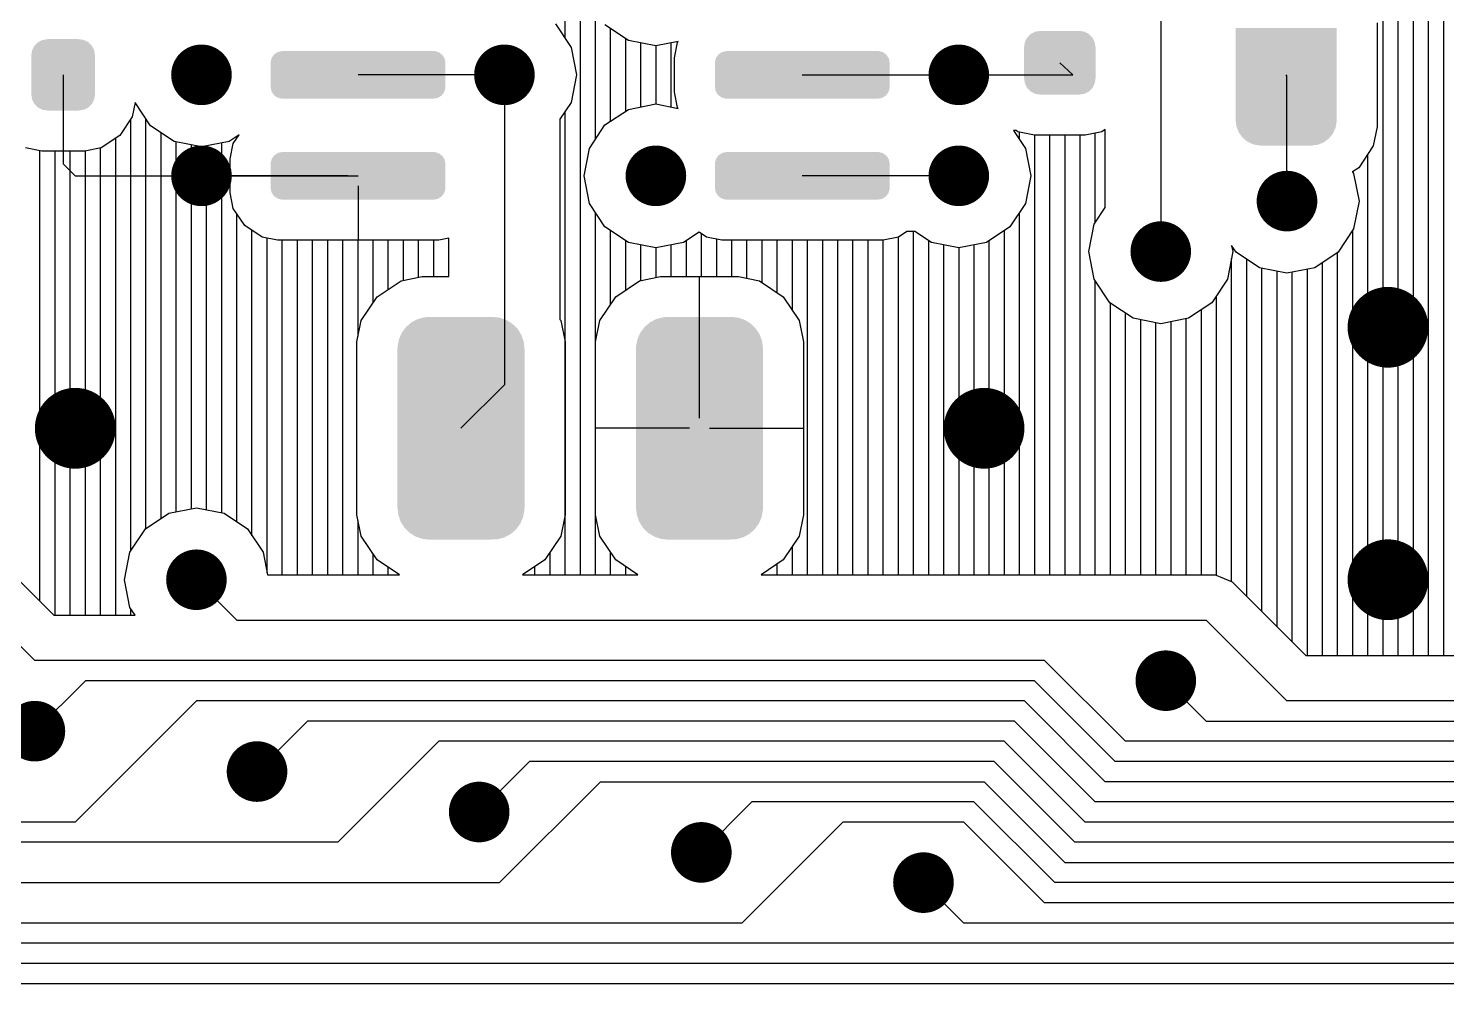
# Model space of a CAD drawing. Extents: x 295 to 953, y 10 to 290.
# Drawn here: x 649.19 to 678.62, y 184.25 to 204.07 of the extents above; entities that cross this region are included whole.
import ezdxf

# ---------------------------------------------------------------- set-up
doc = ezdxf.new("R2010")
doc.units = 0
doc.header["$LTSCALE"] = 5
doc.header["$MEASUREMENT"] = 0
doc.layers.get('0').update_dxf_attribs({"linetype": 'CONTINUOUS', "lineweight": 25})
doc.layers.add('DV-INT-A3_TOP', color=10, linetype='CONTINUOUS')

msp = doc.modelspace()

# ---------------------------------------------------------------- linework, layer by layer
for points, const_width in [([(652.468, 203.107, 1), (653.097, 203.107, 1)], 0.629), ([(658.755, 203.107, 1), (659.384, 203.107, 1)], 0.629), ([(668.185, 203.107, 1), (668.813, 203.107, 1)], 0.629), ([(652.468, 201.011, 1), (653.097, 201.011, 1)], 0.629), ([(661.898, 201.011, 1), (662.527, 201.011, 1)], 0.629), ([(668.185, 201.011, 1), (668.813, 201.011, 1)], 0.629), ([(674.995, 200.487, 1), (675.624, 200.487, 1)], 0.629), ([(672.376, 199.439, 1), (673.004, 199.439, 1)], 0.629), ([(676.986, 197.868, 1), (677.824, 197.868, 1)], 0.838), ([(649.744, 195.772, 1), (650.583, 195.772, 1)], 0.838), ([(668.604, 195.772, 1), (669.442, 195.772, 1)], 0.838), ([(676.986, 192.629, 1), (677.824, 192.629, 1)], 0.838), ([(652.364, 192.629, 1), (652.992, 192.629, 1)], 0.629), ([(672.481, 190.534, 1), (673.109, 190.534, 1)], 0.629), ([(649.011, 189.486, 1), (649.64, 189.486, 1)], 0.629), ([(653.621, 188.648, 1), (654.25, 188.648, 1)], 0.629), ([(658.231, 187.809, 1), (658.86, 187.809, 1)], 0.629), ([(662.841, 186.971, 1), (663.47, 186.971, 1)], 0.629), ([(667.451, 186.343, 1), (668.08, 186.343, 1)], 0.629)]:
    msp.add_lwpolyline(points, format="xyb", close=True, dxfattribs=dict(const_width=const_width))
for points in [[(669.998, 203.958), (670.079, 204.001), (671.194, 203.958), (671.107, 204.001)], [(670.079, 204.001), (670.098, 204.004), (671.107, 204.001), (671.1, 204.004)], [(670.098, 204.004), (670.182, 204.018), (671.1, 204.004), (671.007, 204.018)], [(674.245, 204.05), (674.246, 204.077), (676.34, 204.05), (676.337, 204.077)], [(674.245, 202.164), (674.245, 204.05), (676.34, 202.164), (676.34, 204.05)], [(649.271, 203.623), (649.312, 203.706), (650.555, 203.623), (650.51, 203.706)], [(649.312, 203.706), (649.321, 203.715), (650.51, 203.706), (650.505, 203.715)], [(649.321, 203.715), (649.385, 203.781), (650.505, 203.715), (650.437, 203.781)], [(649.385, 203.781), (649.398, 203.787), (650.437, 203.781), (650.43, 203.787)], [(649.398, 203.787), (649.478, 203.829), (650.43, 203.787), (650.343, 203.829)], [(649.478, 203.829), (649.499, 203.832), (650.343, 203.829), (650.335, 203.832)], [(649.499, 203.832), (649.581, 203.846), (650.335, 203.832), (650.243, 203.846)], [(649.581, 203.846), (649.581, 203.848), (650.243, 203.846), (650.243, 203.848)], [(669.853, 203.027), (669.853, 203.689), (671.336, 203.027), (671.336, 203.689)], [(669.855, 203.689), (669.868, 203.782), (671.334, 203.689), (671.319, 203.782)], [(669.868, 203.782), (669.873, 203.792), (671.319, 203.782), (671.318, 203.792)], [(669.873, 203.792), (669.913, 203.876), (671.318, 203.792), (671.274, 203.876)], [(669.913, 203.876), (669.922, 203.885), (671.274, 203.876), (671.269, 203.885)], [(669.922, 203.885), (669.986, 203.952), (671.269, 203.885), (671.201, 203.952)], [(669.986, 203.952), (669.998, 203.958), (671.201, 203.952), (671.194, 203.958)], [(649.252, 203.519), (649.266, 203.611), (650.572, 203.519), (650.556, 203.611)], [(649.252, 203.517), (649.252, 203.519), (650.572, 203.517), (650.572, 203.519)], [(649.252, 202.696), (649.252, 203.517), (650.572, 202.696), (650.572, 203.517)], [(649.266, 203.611), (649.271, 203.623), (650.556, 203.611), (650.555, 203.623)], [(654.217, 203.377), (654.236, 203.443), (657.841, 203.377), (657.829, 203.443)], [(654.236, 203.443), (654.242, 203.465), (657.829, 203.443), (657.816, 203.465)], [(654.242, 203.465), (654.284, 203.52), (657.816, 203.465), (657.781, 203.52)], [(654.284, 203.52), (654.297, 203.537), (657.781, 203.52), (657.759, 203.537)], [(654.297, 203.537), (654.359, 203.575), (657.759, 203.537), (657.709, 203.575)], [(654.359, 203.575), (654.374, 203.584), (657.709, 203.575), (657.676, 203.584)], [(654.374, 203.584), (654.457, 203.6), (657.676, 203.584), (657.622, 203.6)], [(654.457, 203.6), (654.463, 203.601), (657.622, 203.6), (657.598, 203.601)], [(663.437, 203.377), (663.456, 203.443), (667.061, 203.377), (667.049, 203.443)], [(663.456, 203.443), (663.463, 203.465), (667.049, 203.443), (667.036, 203.465)], [(663.463, 203.465), (663.505, 203.52), (667.036, 203.465), (667.001, 203.52)], [(663.505, 203.52), (663.517, 203.537), (667.001, 203.52), (666.979, 203.537)], [(663.517, 203.537), (663.579, 203.575), (666.979, 203.537), (666.929, 203.575)], [(663.579, 203.575), (663.594, 203.584), (666.929, 203.575), (666.896, 203.584)], [(663.594, 203.584), (663.678, 203.6), (666.896, 203.584), (666.842, 203.6)], [(663.678, 203.6), (663.684, 203.601), (666.842, 203.6), (666.818, 203.601)], [(654.216, 203.354), (654.217, 203.377), (657.846, 203.354), (657.841, 203.377)], [(654.216, 202.859), (654.216, 203.354), (657.846, 202.859), (657.846, 203.354)], [(663.436, 203.354), (663.437, 203.377), (667.066, 203.354), (667.061, 203.377)], [(663.436, 202.859), (663.436, 203.354), (667.066, 202.859), (667.066, 203.354)], [(654.221, 202.836), (654.216, 202.859), (657.844, 202.836), (657.846, 202.859)], [(654.233, 202.77), (654.221, 202.836), (657.826, 202.77), (657.844, 202.836)], [(663.441, 202.836), (663.436, 202.859), (667.065, 202.836), (667.066, 202.859)], [(663.453, 202.77), (663.441, 202.836), (667.046, 202.77), (667.065, 202.836)], [(669.87, 202.934), (669.855, 203.027), (671.321, 202.934), (671.334, 203.027)], [(669.872, 202.924), (669.87, 202.934), (671.316, 202.924), (671.321, 202.934)], [(669.915, 202.84), (669.872, 202.924), (671.276, 202.84), (671.316, 202.924)], [(669.92, 202.831), (669.915, 202.84), (671.267, 202.831), (671.276, 202.84)], [(669.988, 202.764), (669.92, 202.831), (671.203, 202.764), (671.267, 202.831)], [(649.252, 202.694), (649.252, 202.696), (650.572, 202.694), (650.572, 202.696)], [(649.268, 202.602), (649.252, 202.694), (650.558, 202.602), (650.572, 202.694)], [(649.269, 202.591), (649.268, 202.602), (650.553, 202.591), (650.558, 202.602)], [(649.313, 202.507), (649.269, 202.591), (650.512, 202.507), (650.553, 202.591)], [(649.318, 202.498), (649.313, 202.507), (650.503, 202.498), (650.512, 202.507)], [(649.387, 202.432), (649.318, 202.498), (650.439, 202.432), (650.503, 202.498)], [(654.246, 202.749), (654.233, 202.77), (657.819, 202.749), (657.826, 202.77)], [(654.28, 202.693), (654.246, 202.749), (657.777, 202.693), (657.819, 202.749)], [(654.302, 202.676), (654.28, 202.693), (657.765, 202.676), (657.777, 202.693)], [(654.353, 202.638), (654.302, 202.676), (657.703, 202.638), (657.765, 202.676)], [(654.386, 202.629), (654.353, 202.638), (657.687, 202.629), (657.703, 202.638)], [(654.44, 202.613), (654.386, 202.629), (657.604, 202.613), (657.687, 202.629)], [(654.463, 202.612), (654.44, 202.613), (657.598, 202.612), (657.604, 202.613)], [(663.466, 202.749), (663.453, 202.77), (667.04, 202.749), (667.046, 202.77)], [(663.501, 202.693), (663.466, 202.749), (666.997, 202.693), (667.04, 202.749)], [(663.523, 202.676), (663.501, 202.693), (666.985, 202.676), (666.997, 202.693)], [(663.573, 202.638), (663.523, 202.676), (666.923, 202.638), (666.985, 202.676)], [(663.606, 202.629), (663.573, 202.638), (666.908, 202.629), (666.923, 202.638)], [(663.66, 202.613), (663.606, 202.629), (666.825, 202.613), (666.908, 202.629)], [(663.684, 202.612), (663.66, 202.613), (666.818, 202.612), (666.825, 202.613)], [(669.995, 202.758), (669.988, 202.764), (671.191, 202.758), (671.203, 202.764)], [(670.082, 202.715), (669.995, 202.758), (671.111, 202.715), (671.191, 202.758)], [(670.089, 202.712), (670.082, 202.715), (671.091, 202.712), (671.111, 202.715)], [(670.182, 202.698), (670.089, 202.712), (671.007, 202.698), (671.091, 202.712)], [(649.394, 202.426), (649.387, 202.432), (650.426, 202.426), (650.439, 202.432)], [(649.481, 202.384), (649.394, 202.426), (650.346, 202.384), (650.426, 202.426)], [(649.489, 202.381), (649.481, 202.384), (650.325, 202.381), (650.346, 202.384)], [(649.581, 202.368), (649.489, 202.381), (650.243, 202.368), (650.325, 202.381)], [(649.581, 202.365), (649.581, 202.368), (650.243, 202.365), (650.243, 202.368)], [(674.248, 202.136), (674.245, 202.164), (676.34, 202.136), (676.34, 202.164)], [(674.262, 202.032), (674.248, 202.136), (676.321, 202.032), (676.34, 202.136)], [(674.272, 202.006), (674.262, 202.032), (676.316, 202.006), (676.321, 202.032)], [(674.311, 201.91), (674.272, 202.006), (676.272, 201.91), (676.316, 202.006)], [(674.328, 201.886), (674.311, 201.91), (676.261, 201.886), (676.272, 201.91)], [(674.389, 201.803), (674.328, 201.886), (676.193, 201.803), (676.261, 201.886)], [(674.412, 201.784), (674.389, 201.803), (676.177, 201.784), (676.193, 201.803)], [(674.491, 201.719), (674.412, 201.784), (676.089, 201.719), (676.177, 201.784)], [(674.521, 201.705), (674.491, 201.719), (676.071, 201.705), (676.089, 201.719)], [(674.611, 201.664), (674.521, 201.705), (675.967, 201.664), (676.071, 201.705)], [(674.653, 201.656), (674.611, 201.664), (675.948, 201.656), (675.967, 201.664)], [(674.742, 201.64), (674.653, 201.656), (675.822, 201.64), (675.948, 201.656)], [(674.769, 201.64), (674.742, 201.64), (675.817, 201.64), (675.822, 201.64)], [(654.217, 201.282), (654.236, 201.347), (657.841, 201.282), (657.829, 201.347)], [(654.236, 201.347), (654.242, 201.369), (657.829, 201.347), (657.816, 201.369)], [(654.242, 201.369), (654.284, 201.425), (657.816, 201.369), (657.781, 201.425)], [(654.284, 201.425), (654.297, 201.441), (657.781, 201.425), (657.759, 201.441)], [(654.297, 201.441), (654.359, 201.479), (657.759, 201.441), (657.709, 201.479)], [(654.359, 201.479), (654.374, 201.489), (657.709, 201.479), (657.676, 201.489)], [(654.374, 201.489), (654.457, 201.504), (657.676, 201.489), (657.622, 201.504)], [(654.457, 201.504), (654.463, 201.506), (657.622, 201.504), (657.598, 201.506)], [(663.437, 201.282), (663.456, 201.347), (667.061, 201.282), (667.049, 201.347)], [(663.456, 201.347), (663.463, 201.369), (667.049, 201.347), (667.036, 201.369)], [(663.463, 201.369), (663.505, 201.425), (667.036, 201.369), (667.001, 201.425)], [(663.505, 201.425), (663.517, 201.441), (667.001, 201.425), (666.979, 201.441)], [(663.517, 201.441), (663.579, 201.479), (666.979, 201.441), (666.929, 201.479)], [(663.579, 201.479), (663.594, 201.489), (666.929, 201.479), (666.896, 201.489)], [(663.594, 201.489), (663.678, 201.504), (666.896, 201.489), (666.842, 201.504)], [(663.678, 201.504), (663.684, 201.506), (666.842, 201.504), (666.818, 201.506)], [(654.216, 201.258), (654.217, 201.282), (657.846, 201.258), (657.841, 201.282)], [(654.216, 200.764), (654.216, 201.258), (657.846, 200.764), (657.846, 201.258)], [(663.436, 201.258), (663.437, 201.282), (667.066, 201.258), (667.061, 201.282)], [(663.436, 200.764), (663.436, 201.258), (667.066, 200.764), (667.066, 201.258)], [(654.221, 200.74), (654.216, 200.764), (657.844, 200.74), (657.846, 200.764)], [(654.233, 200.675), (654.221, 200.74), (657.826, 200.675), (657.844, 200.74)], [(663.441, 200.74), (663.436, 200.764), (667.065, 200.74), (667.066, 200.764)], [(663.453, 200.675), (663.441, 200.74), (667.046, 200.675), (667.065, 200.74)], [(654.246, 200.653), (654.233, 200.675), (657.819, 200.653), (657.826, 200.675)], [(654.28, 200.598), (654.246, 200.653), (657.777, 200.598), (657.819, 200.653)], [(654.302, 200.581), (654.28, 200.598), (657.765, 200.581), (657.777, 200.598)], [(654.353, 200.543), (654.302, 200.581), (657.703, 200.543), (657.765, 200.581)], [(654.386, 200.533), (654.353, 200.543), (657.687, 200.533), (657.703, 200.543)], [(654.44, 200.518), (654.386, 200.533), (657.604, 200.518), (657.687, 200.533)], [(654.463, 200.517), (654.44, 200.518), (657.598, 200.517), (657.604, 200.518)], [(663.466, 200.653), (663.453, 200.675), (667.04, 200.653), (667.046, 200.675)], [(663.501, 200.598), (663.466, 200.653), (666.997, 200.598), (667.04, 200.653)], [(663.523, 200.581), (663.501, 200.598), (666.985, 200.581), (666.997, 200.598)], [(663.573, 200.543), (663.523, 200.581), (666.923, 200.543), (666.985, 200.581)], [(663.606, 200.533), (663.573, 200.543), (666.908, 200.533), (666.923, 200.543)], [(663.66, 200.518), (663.606, 200.533), (666.825, 200.518), (666.908, 200.533)], [(663.684, 200.517), (663.66, 200.518), (666.818, 200.517), (666.825, 200.518)], [(657.414, 198.077), (657.563, 198.082), (658.887, 198.077), (658.84, 198.082)], [(658.775, 198.082), (658.821, 198.084), (658.84, 198.082), (658.821, 198.084)], [(662.364, 198.077), (662.512, 198.082), (663.836, 198.077), (663.79, 198.082)], [(663.724, 198.082), (663.771, 198.084), (663.79, 198.082), (663.771, 198.084)], [(656.938, 197.753), (657, 197.837), (659.394, 197.753), (659.341, 197.837)], [(657, 197.837), (657.027, 197.873), (659.341, 197.837), (659.305, 197.873)], [(657.027, 197.873), (657.107, 197.941), (659.305, 197.873), (659.235, 197.941)], [(657.107, 197.941), (657.139, 197.97), (659.235, 197.941), (659.19, 197.97)], [(657.139, 197.97), (657.235, 198.02), (659.19, 197.97), (659.109, 198.02)], [(657.235, 198.02), (657.271, 198.039), (659.109, 198.02), (659.054, 198.039)], [(657.271, 198.039), (657.382, 198.068), (659.054, 198.039), (658.969, 198.068)], [(657.382, 198.068), (657.414, 198.077), (658.969, 198.068), (658.887, 198.077)], [(661.888, 197.753), (661.95, 197.837), (664.343, 197.753), (664.29, 197.837)], [(661.95, 197.837), (661.976, 197.873), (664.29, 197.837), (664.254, 197.873)], [(661.976, 197.873), (662.056, 197.941), (664.254, 197.873), (664.185, 197.941)], [(662.056, 197.941), (662.089, 197.97), (664.185, 197.941), (664.14, 197.97)], [(662.089, 197.97), (662.184, 198.02), (664.14, 197.97), (664.059, 198.02)], [(662.184, 198.02), (662.22, 198.039), (664.059, 198.02), (664.004, 198.039)], [(662.22, 198.039), (662.331, 198.068), (664.004, 198.039), (663.918, 198.068)], [(662.331, 198.068), (662.364, 198.077), (663.918, 198.068), (663.836, 198.077)], [(656.852, 197.471), (656.871, 197.571), (659.481, 197.471), (659.47, 197.571)], [(656.871, 197.571), (656.879, 197.617), (659.47, 197.571), (659.453, 197.617)], [(656.879, 197.617), (656.92, 197.711), (659.453, 197.617), (659.42, 197.711)], [(656.92, 197.711), (656.938, 197.753), (659.42, 197.711), (659.394, 197.753)], [(661.801, 197.471), (661.82, 197.571), (664.431, 197.471), (664.419, 197.571)], [(661.82, 197.571), (661.829, 197.617), (664.419, 197.571), (664.403, 197.617)], [(661.829, 197.617), (661.87, 197.711), (664.403, 197.617), (664.37, 197.711)], [(661.87, 197.711), (661.888, 197.753), (664.37, 197.711), (664.343, 197.753)], [(656.848, 194.123), (656.848, 197.421), (659.488, 194.123), (659.488, 197.421)], [(656.85, 197.424), (656.852, 197.471), (659.486, 197.424), (659.481, 197.471)], [(656.85, 197.421), (656.85, 197.424), (659.486, 197.421), (659.486, 197.424)], [(661.798, 194.123), (661.798, 197.421), (664.438, 194.123), (664.438, 197.421)], [(661.8, 197.424), (661.801, 197.471), (664.436, 197.424), (664.431, 197.471)], [(661.8, 197.421), (661.8, 197.424), (664.436, 197.421), (664.436, 197.424)], [(656.85, 194.121), (656.85, 194.123), (659.486, 194.121), (659.486, 194.123)], [(656.856, 194.074), (656.85, 194.121), (659.485, 194.074), (659.486, 194.121)], [(656.867, 193.973), (656.856, 194.074), (659.466, 193.973), (659.485, 194.074)], [(656.883, 193.928), (656.867, 193.973), (659.457, 193.928), (659.466, 193.973)], [(661.8, 194.121), (661.8, 194.123), (664.436, 194.121), (664.436, 194.123)], [(661.805, 194.074), (661.8, 194.121), (664.434, 194.074), (664.436, 194.121)], [(661.816, 193.973), (661.805, 194.074), (664.415, 193.973), (664.434, 194.074)], [(661.833, 193.928), (661.816, 193.973), (664.407, 193.928), (664.415, 193.973)], [(656.916, 193.833), (656.883, 193.928), (659.416, 193.833), (659.457, 193.928)], [(656.943, 193.791), (656.916, 193.833), (659.398, 193.791), (659.416, 193.833)], [(656.996, 193.708), (656.943, 193.791), (659.336, 193.708), (659.398, 193.791)], [(657.032, 193.672), (656.996, 193.708), (659.31, 193.672), (659.336, 193.708)], [(657.101, 193.603), (657.032, 193.672), (659.23, 193.603), (659.31, 193.672)], [(661.866, 193.833), (661.833, 193.928), (664.366, 193.833), (664.407, 193.928)], [(661.892, 193.791), (661.866, 193.833), (664.348, 193.791), (664.366, 193.833)], [(661.945, 193.708), (661.892, 193.791), (664.286, 193.708), (664.348, 193.791)], [(661.981, 193.672), (661.945, 193.708), (664.259, 193.672), (664.286, 193.708)], [(662.051, 193.603), (661.981, 193.672), (664.18, 193.603), (664.259, 193.672)], [(657.146, 193.575), (657.101, 193.603), (659.197, 193.575), (659.23, 193.603)], [(657.227, 193.525), (657.146, 193.575), (659.102, 193.525), (659.197, 193.575)], [(657.282, 193.506), (657.227, 193.525), (659.066, 193.506), (659.102, 193.525)], [(657.368, 193.477), (657.282, 193.506), (658.955, 193.477), (659.066, 193.506)], [(657.449, 193.468), (657.368, 193.477), (658.922, 193.468), (658.955, 193.477)], [(657.496, 193.463), (657.449, 193.468), (658.774, 193.463), (658.922, 193.468)], [(657.515, 193.461), (657.496, 193.463), (657.515, 193.461), (657.563, 193.463)], [(662.096, 193.575), (662.051, 193.603), (664.147, 193.575), (664.18, 193.603)], [(662.177, 193.525), (662.096, 193.575), (664.051, 193.525), (664.147, 193.575)], [(662.232, 193.506), (662.177, 193.525), (664.015, 193.506), (664.051, 193.525)], [(662.317, 193.477), (662.232, 193.506), (663.904, 193.477), (664.015, 193.506)], [(662.399, 193.468), (662.317, 193.477), (663.872, 193.468), (663.904, 193.477)], [(662.445, 193.463), (662.399, 193.468), (663.723, 193.463), (663.872, 193.468)], [(662.465, 193.461), (662.445, 193.463), (662.465, 193.461), (662.512, 193.463)]]:
    msp.add_solid(points)
at = {"layer": 'DV-INT-A3_TOP', "color": 7}
for p, q in [((672.69, 214.632), (672.69, 199.439)), ((678.562, 191.057), (678.562, 213.194)), ((677.304, 191.057), (677.304, 213.048)), ((677.619, 191.057), (677.619, 213.048)), ((677.933, 191.057), (677.933, 213.048)), ((678.247, 191.057), (678.247, 213.077)), ((660.645, 192.734), (660.645, 212.256)), ((660.331, 203.861), (660.331, 206.539)), ((660.959, 201.77), (660.959, 204.439)), ((660.13, 204.163), (660.452, 203.677)), ((661.643, 203.819), (661.156, 204.142)), ((661.274, 202.143), (661.274, 204.066)), ((677.179, 204.184), (677.179, 202.025)), ((660.452, 203.677), (660.566, 203.107)), ((661.588, 202.352), (661.588, 203.857)), ((662.213, 203.706), (661.643, 203.819)), ((661.902, 202.44), (661.902, 203.769)), ((662.678, 203.798), (662.213, 203.706)), ((662.217, 202.503), (662.217, 203.706)), ((662.531, 202.44), (662.531, 203.769)), ((662.598, 203.459), (662.661, 203.777)), ((662.661, 203.777), (662.678, 203.798)), ((662.598, 202.75), (662.598, 203.459)), ((649.912, 203.107), (649.912, 201.263)), ((659.069, 203.107), (656.031, 203.107)), ((659.069, 203.107), (659.069, 196.673)), ((660.566, 203.107), (660.452, 202.532)), ((665.251, 203.107), (668.499, 203.107)), ((668.499, 203.107), (670.867, 203.107)), ((670.867, 203.107), (670.595, 203.358)), ((675.309, 203.086), (675.293, 203.107)), ((675.309, 200.487), (675.309, 203.086)), ((649.912, 202.897), (649.912, 201.522)), ((651.404, 202.532), (651.345, 202.235)), ((651.727, 202.046), (651.404, 202.532)), ((660.452, 202.532), (660.222, 202.189)), ((661.643, 202.39), (662.213, 202.503)), ((662.213, 202.503), (662.678, 202.411)), ((662.661, 202.432), (662.598, 202.75)), ((651.345, 202.235), (651.085, 201.849)), ((660.331, 192.734), (660.331, 202.348)), ((661.156, 202.067), (661.643, 202.39)), ((662.678, 202.411), (662.661, 202.432)), ((651.316, 193.228), (651.316, 202.197)), ((651.63, 193.689), (651.63, 202.189)), ((652.213, 201.724), (651.727, 202.046)), ((660.222, 202.189), (660.222, 198.027)), ((660.834, 201.581), (661.156, 202.067)), ((669.689, 201.954), (669.635, 201.954)), ((669.635, 201.954), (669.882, 201.581)), ((669.727, 201.925), (669.689, 201.954)), ((670.071, 201.858), (669.727, 201.925)), ((669.761, 201.765), (669.761, 201.921)), ((671.466, 201.925), (671.123, 201.858)), ((671.538, 201.975), (671.466, 201.925)), ((671.538, 200.353), (671.538, 201.975)), ((677.179, 202.025), (677.099, 201.631)), ((651.085, 201.849), (650.7, 201.594)), ((651.002, 191.896), (651.002, 201.795)), ((651.945, 193.903), (651.945, 201.9)), ((652.783, 201.61), (652.213, 201.724)), ((652.259, 194.037), (652.259, 201.715)), ((652.573, 194.1), (652.573, 201.652)), ((653.357, 201.724), (652.783, 201.61)), ((652.888, 194.079), (652.888, 201.631)), ((653.202, 194.016), (653.202, 201.694)), ((653.562, 201.862), (653.357, 201.724)), ((653.378, 201.363), (653.441, 201.682)), ((653.441, 201.682), (653.562, 201.862)), ((653.516, 201.795), (653.516, 201.828)), ((671.123, 201.858), (670.071, 201.858)), ((670.075, 192.734), (670.075, 201.858)), ((670.389, 192.734), (670.389, 201.858)), ((670.704, 192.734), (670.704, 201.858)), ((671.018, 192.734), (671.018, 201.858)), ((671.332, 200.039), (671.332, 201.9)), ((677.099, 201.631), (676.797, 201.179)), ((649.468, 201.522), (649.128, 201.594)), ((649.43, 192.181), (649.43, 201.531)), ((650.36, 201.522), (649.468, 201.522)), ((649.744, 191.896), (649.744, 201.522)), ((650.059, 191.896), (650.059, 201.522)), ((650.7, 201.594), (650.36, 201.522)), ((650.373, 191.896), (650.373, 201.527)), ((650.687, 191.896), (650.687, 201.589)), ((653.378, 200.655), (653.378, 201.363)), ((660.721, 201.011), (660.834, 201.581)), ((669.882, 201.581), (669.995, 201.011)), ((676.99, 191.057), (676.99, 201.464)), ((649.912, 201.263), (650.163, 201.011)), ((676.797, 201.179), (676.667, 201.095)), ((676.667, 201.095), (676.692, 201.057)), ((676.676, 201.087), (676.676, 201.099)), ((676.692, 201.057), (676.806, 200.487)), ((650.163, 201.011), (652.783, 201.011)), ((652.783, 201.011), (656.031, 201.011)), ((655.821, 201.011), (653.378, 201.011)), ((656.031, 200.802), (656.031, 199.674)), ((660.834, 200.437), (660.721, 201.011)), ((668.499, 201.011), (665.251, 201.011)), ((669.995, 201.011), (669.882, 200.437)), ((653.441, 200.336), (653.378, 200.655)), ((661.156, 199.951), (660.834, 200.437)), ((669.882, 200.437), (669.559, 199.951)), ((676.806, 200.487), (676.692, 199.913)), ((653.684, 199.98), (653.441, 200.336)), ((653.516, 193.832), (653.516, 200.223)), ((660.959, 192.734), (660.959, 200.248)), ((669.761, 192.734), (669.761, 200.252)), ((671.311, 200.009), (671.538, 200.353)), ((654.04, 199.737), (653.684, 199.98)), ((653.831, 193.543), (653.831, 199.88)), ((661.643, 199.628), (661.156, 199.951)), ((661.274, 198.341), (661.274, 199.875)), ((667.422, 199.859), (667.246, 199.737)), ((667.585, 199.859), (667.422, 199.859)), ((667.56, 192.734), (667.56, 199.859)), ((667.929, 199.628), (667.585, 199.859)), ((669.559, 199.951), (669.073, 199.628)), ((669.446, 192.734), (669.446, 199.875)), ((671.198, 199.439), (671.311, 200.009)), ((676.692, 199.913), (676.37, 199.427)), ((676.676, 191.057), (676.676, 199.884)), ((654.359, 199.674), (654.04, 199.737)), ((654.145, 192.772), (654.145, 199.716)), ((657.707, 199.674), (654.359, 199.674)), ((654.459, 192.734), (654.459, 199.674)), ((654.774, 192.734), (654.774, 199.674)), ((655.088, 192.734), (655.088, 199.674)), ((655.402, 192.734), (655.402, 199.674)), ((655.717, 192.734), (655.717, 199.674)), ((656.031, 197.683), (656.031, 199.674)), ((656.345, 198.379), (656.345, 199.674)), ((656.659, 198.656), (656.659, 199.674)), ((656.974, 198.84), (656.974, 199.674)), ((657.288, 198.903), (657.288, 199.674)), ((657.602, 198.92), (657.602, 199.674)), ((657.917, 199.716), (657.707, 199.674)), ((657.917, 198.92), (657.917, 199.716)), ((657.917, 198.92), (657.917, 199.716)), ((661.588, 198.639), (661.588, 199.666)), ((662.213, 199.515), (661.643, 199.628)), ((661.902, 198.836), (661.902, 199.578)), ((662.787, 199.628), (662.213, 199.515)), ((662.531, 198.92), (662.531, 199.578)), ((663.109, 199.842), (662.787, 199.628)), ((662.845, 198.92), (662.845, 199.666)), ((663.26, 199.737), (663.109, 199.842)), ((663.16, 198.92), (663.16, 199.808)), ((663.579, 199.674), (663.26, 199.737)), ((663.474, 198.92), (663.474, 199.695)), ((666.927, 199.674), (663.579, 199.674)), ((663.788, 198.92), (663.788, 199.674)), ((664.103, 198.882), (664.103, 199.674)), ((664.417, 198.798), (664.417, 199.674)), ((664.731, 198.584), (664.731, 199.674)), ((665.046, 198.224), (665.046, 199.674)), ((665.36, 192.734), (665.36, 199.674)), ((665.674, 192.734), (665.674, 199.674)), ((665.989, 192.734), (665.989, 199.674)), ((666.303, 192.734), (666.303, 199.674)), ((666.617, 192.734), (666.617, 199.674)), ((667.246, 199.737), (666.927, 199.674)), ((666.932, 192.734), (666.932, 199.674)), ((667.246, 192.734), (667.246, 199.737)), ((667.875, 192.734), (667.875, 199.666)), ((668.499, 199.515), (667.929, 199.628)), ((668.189, 192.734), (668.189, 199.578)), ((669.073, 199.628), (668.499, 199.515)), ((668.818, 192.734), (668.818, 199.578)), ((669.132, 192.734), (669.132, 199.666)), ((674.253, 199.427), (674.161, 199.565)), ((674.161, 199.565), (674.186, 199.439)), ((662.217, 198.899), (662.217, 199.515)), ((668.503, 192.734), (668.503, 199.515)), ((671.311, 198.865), (671.198, 199.439)), ((674.186, 199.439), (674.073, 198.865)), ((674.161, 192.591), (674.161, 199.293)), ((674.739, 199.104), (674.253, 199.427)), ((674.475, 192.285), (674.475, 199.28)), ((676.37, 199.427), (675.884, 199.104)), ((676.361, 191.057), (676.361, 199.423)), ((675.309, 198.991), (674.739, 199.104)), ((674.79, 191.971), (674.79, 199.096)), ((675.104, 191.657), (675.104, 199.033)), ((675.884, 199.104), (675.309, 198.991)), ((675.418, 191.342), (675.418, 199.012)), ((675.733, 191.057), (675.733, 199.075)), ((676.047, 191.057), (676.047, 199.209)), ((656.429, 198.501), (656.924, 198.832)), ((656.924, 198.832), (657.359, 198.92)), ((657.359, 198.92), (657.917, 198.92)), ((661.379, 198.501), (661.873, 198.832)), ((661.873, 198.832), (662.309, 198.92)), ((662.309, 198.92), (663.927, 198.92)), ((663.118, 195.982), (663.118, 198.92)), ((663.927, 198.92), (664.363, 198.832)), ((664.363, 198.832), (664.857, 198.501)), ((671.634, 198.379), (671.311, 198.865)), ((671.332, 192.734), (671.332, 198.836)), ((674.073, 198.865), (673.75, 198.379)), ((656.098, 198.006), (656.429, 198.501)), ((661.047, 198.006), (661.379, 198.501)), ((664.857, 198.501), (665.188, 198.006)), ((672.12, 198.056), (671.634, 198.379)), ((671.647, 192.734), (671.647, 198.375)), ((673.75, 198.379), (673.264, 198.056)), ((673.847, 192.721), (673.847, 198.522)), ((671.961, 192.734), (671.961, 198.161)), ((673.532, 192.734), (673.532, 198.232)), ((656.01, 197.566), (656.098, 198.006)), ((660.222, 198.027), (660.239, 198.006)), ((660.239, 198.006), (660.327, 197.566)), ((660.959, 197.566), (661.047, 198.006)), ((665.188, 198.006), (665.276, 197.566)), ((672.69, 197.943), (672.12, 198.056)), ((672.275, 192.734), (672.275, 198.027)), ((672.589, 192.734), (672.589, 197.964)), ((673.264, 198.056), (672.69, 197.943)), ((672.904, 192.734), (672.904, 197.985)), ((673.218, 192.734), (673.218, 198.048)), ((656.01, 193.974), (656.01, 197.566)), ((660.327, 197.566), (660.327, 193.974)), ((660.959, 193.974), (660.959, 197.566)), ((665.276, 197.566), (665.276, 193.974)), ((659.069, 196.673), (658.168, 195.772)), ((662.908, 195.772), (660.959, 195.772)), ((663.327, 195.772), (665.276, 195.772)), ((651.622, 193.685), (652.108, 194.008)), ((652.108, 194.008), (652.678, 194.121)), ((652.678, 194.121), (653.252, 194.008)), ((653.252, 194.008), (653.738, 193.685)), ((656.098, 193.534), (656.01, 193.974)), ((660.327, 193.974), (660.239, 193.534)), ((661.047, 193.534), (660.959, 193.974)), ((665.276, 193.974), (665.188, 193.534)), ((651.299, 193.199), (651.622, 193.685)), ((653.738, 193.685), (654.061, 193.199)), ((656.031, 192.734), (656.031, 193.857)), ((656.429, 193.04), (656.098, 193.534)), ((660.239, 193.534), (659.908, 193.04)), ((661.379, 193.04), (661.047, 193.534)), ((665.188, 193.534), (664.857, 193.04)), ((651.186, 192.629), (651.299, 193.199)), ((654.061, 193.199), (654.153, 192.734)), ((656.345, 192.734), (656.345, 193.161)), ((660.016, 192.734), (660.016, 193.199)), ((661.274, 192.734), (661.274, 193.199)), ((665.046, 192.734), (665.046, 193.316)), ((656.89, 192.734), (656.429, 193.04)), ((656.659, 192.734), (656.659, 192.885)), ((659.908, 193.04), (659.447, 192.734)), ((659.702, 192.734), (659.702, 192.901)), ((661.84, 192.734), (661.379, 193.04)), ((661.588, 192.734), (661.588, 192.901)), ((664.857, 193.04), (664.396, 192.734)), ((664.731, 192.734), (664.731, 192.956)), ((649.011, 192.6), (649.719, 191.896)), ((651.299, 192.055), (651.186, 192.629)), ((653.516, 191.791), (652.678, 192.629)), ((654.153, 192.734), (656.89, 192.734)), ((659.447, 192.734), (661.84, 192.734)), ((664.396, 192.734), (673.822, 192.734)), ((664.417, 192.734), (664.417, 192.742)), ((673.822, 192.734), (673.922, 192.688)), ((673.922, 192.688), (674.169, 192.587)), ((674.169, 192.587), (675.703, 191.057)), ((649.325, 190.953), (648.068, 192.21)), ((651.404, 191.896), (651.299, 192.055)), ((651.316, 191.896), (651.316, 192.026)), ((649.719, 191.896), (651.404, 191.896)), ((653.516, 191.791), (673.633, 191.791)), ((675.309, 190.114), (673.633, 191.791)), ((675.703, 191.057), (721.859, 191.057)), ((670.28, 190.953), (649.325, 190.953)), ((671.957, 189.276), (670.28, 190.953)), ((650.373, 190.534), (649.325, 189.486)), ((670.071, 190.534), (650.373, 190.534)), ((671.747, 188.857), (670.071, 190.534)), ((672.795, 190.534), (673.633, 189.695)), ((652.678, 190.114), (650.163, 187.6)), ((669.861, 190.114), (652.678, 190.114)), ((671.538, 188.438), (669.861, 190.114)), ((722.249, 190.114), (675.309, 190.114)), ((654.983, 189.695), (653.935, 188.648)), ((669.652, 189.695), (654.983, 189.695)), ((671.328, 188.019), (669.652, 189.695)), ((673.633, 189.695), (722.668, 189.695)), ((657.707, 189.276), (655.612, 187.181)), ((669.442, 189.276), (657.707, 189.276)), ((671.118, 187.6), (669.442, 189.276)), ((723.087, 189.276), (671.957, 189.276)), ((659.593, 188.857), (658.545, 187.809)), ((669.232, 188.857), (659.593, 188.857)), ((670.909, 187.181), (669.232, 188.857)), ((723.506, 188.857), (671.747, 188.857)), ((658.965, 186.343), (661.06, 188.438)), ((661.06, 188.438), (669.023, 188.438)), ((669.023, 188.438), (670.699, 186.762)), ((727.278, 188.438), (671.538, 188.438)), ((664.203, 188.019), (663.156, 186.971)), ((668.813, 188.019), (664.203, 188.019)), ((670.49, 186.343), (668.813, 188.019)), ((727.697, 188.019), (671.328, 188.019)), ((650.163, 187.6), (648.906, 187.6)), ((663.994, 185.504), (666.089, 187.6)), ((668.604, 187.6), (666.089, 187.6)), ((670.28, 185.923), (668.604, 187.6)), ((728.116, 187.6), (671.118, 187.6)), ((655.612, 187.181), (648.487, 187.181)), ((728.535, 187.181), (670.909, 187.181)), ((670.699, 186.762), (729.792, 186.762)), ((648.068, 186.343), (658.965, 186.343)), ((668.604, 185.504), (667.766, 186.343)), ((729.373, 186.343), (670.49, 186.343)), ((728.954, 185.923), (670.28, 185.923)), ((663.994, 185.504), (648.068, 185.504)), ((728.535, 185.504), (668.604, 185.504)), ((728.116, 185.085), (647.649, 185.085)), ((727.697, 184.666), (647.23, 184.666)), ((646.811, 184.247), (727.278, 184.247))]:
    msp.add_line(p, q, dxfattribs=at)

doc.saveas('drawing.dxf')
